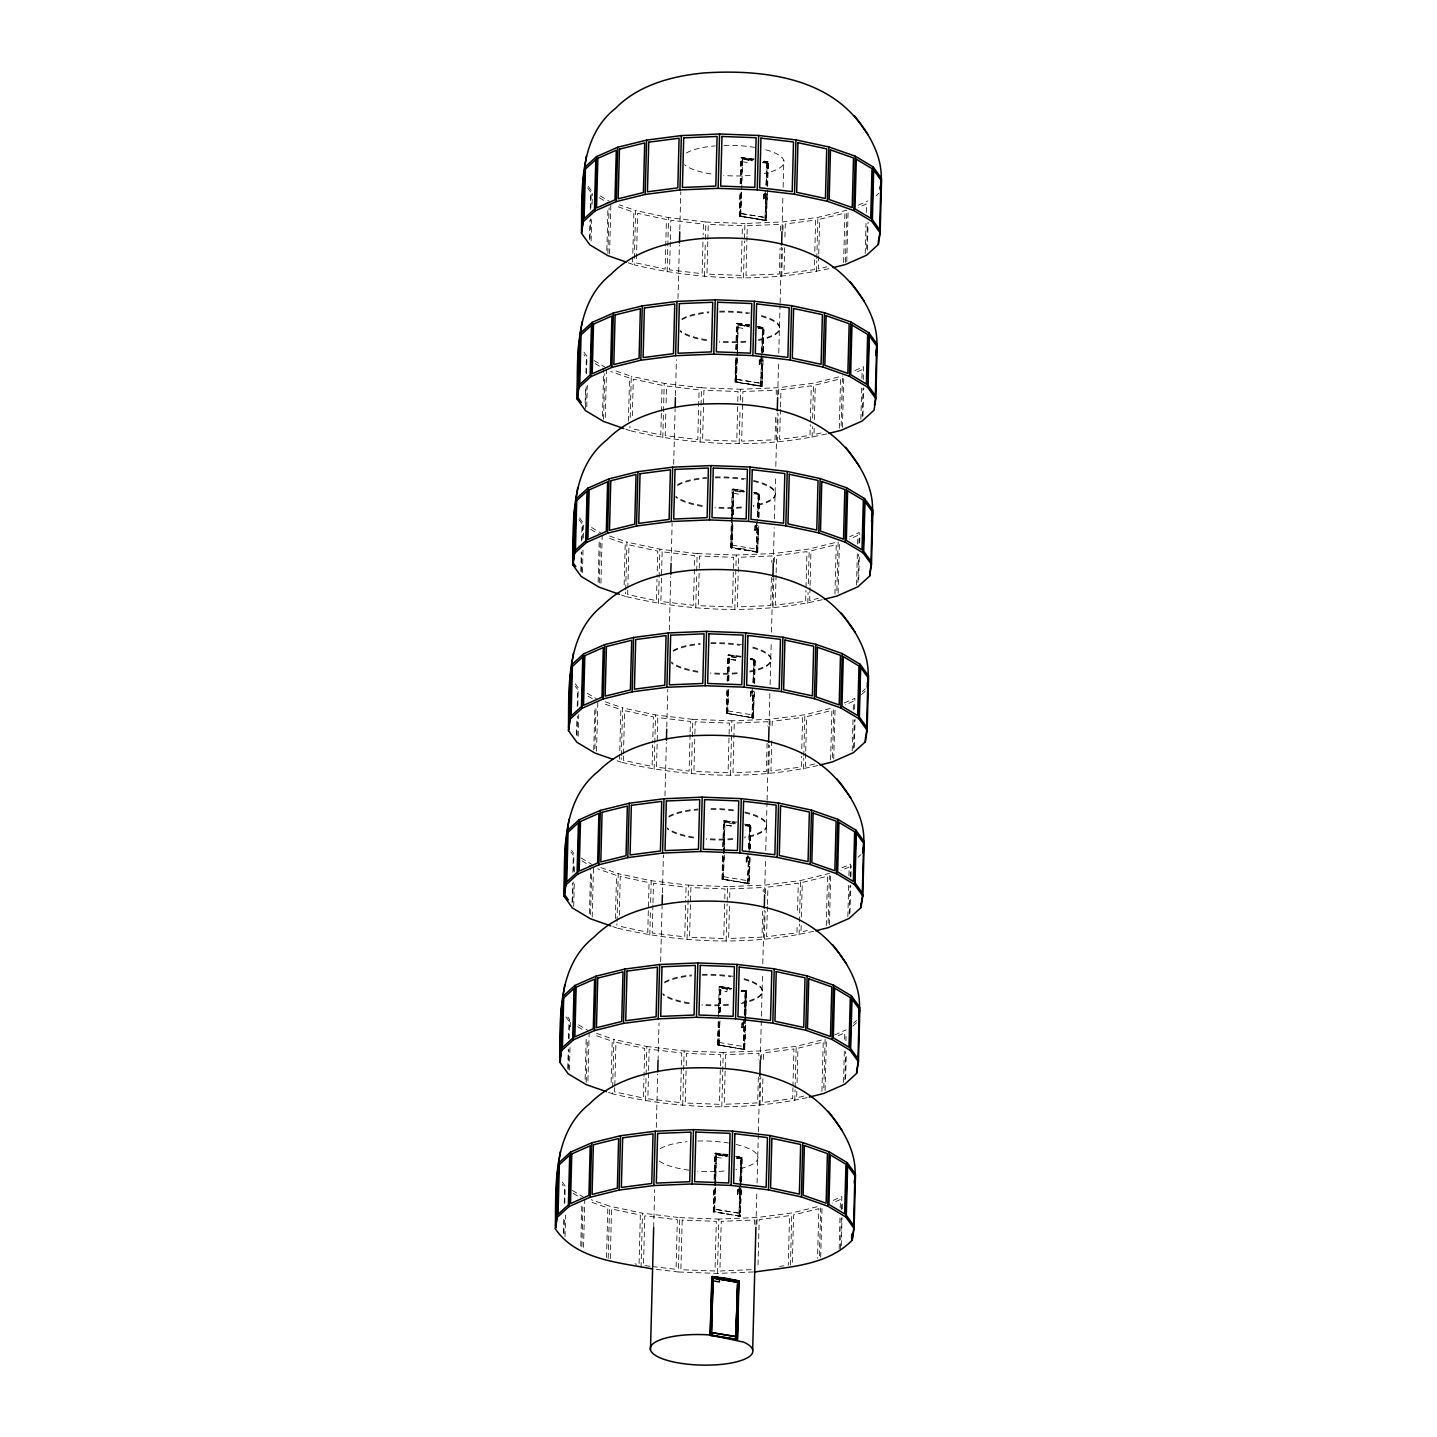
<?xml version="1.0" encoding="UTF-8"?>
<svg xmlns="http://www.w3.org/2000/svg" width="1437" height="1437" viewBox="0 0 1437 1437"><rect width="100%" height="100%" fill="white"/><g stroke="black" fill="none" stroke-linecap="round" stroke-linejoin="round"><path stroke-width="0.75" stroke-dasharray="5 3.75" d="M563.448 1233.09L563.897 1215.828M564.238 1202.877L564.633 1187.77L562.19 1184.393M567.741 1068.553L568.262 1049.136M568.549 1038.34L568.998 1021.078L565.334 1016.031M572.088 902.777L572.591 883.342M572.878 872.564L573.327 855.302L570.902 851.925M576.488 734.828L576.938 717.566M577.225 706.77L577.674 689.509L575.231 686.132M580.782 571.19L581.284 551.772M581.572 540.995L582.021 523.715L578.357 518.667M585.164 403.258L585.631 385.996M585.955 373.045L586.35 357.939L583.925 354.562M589.457 239.62L589.96 220.202M590.248 209.407L590.697 192.145L587.05 187.097M563.969 1233.97L564.418 1216.564M564.759 1203.523L565.226 1186.136L561.633 1181.178M568.28 1069.451L568.783 1049.89M569.07 1039.023L569.591 1019.462L565.998 1014.504M572.662 901.502L573.183 881.923M573.471 871.056L573.92 853.668L571.531 850.363M577.009 735.708L577.53 716.147M577.818 705.28L578.267 687.892L574.674 682.916M581.302 572.088L581.805 552.527M582.147 539.486L582.614 522.098L577.818 515.488M585.577 408.485L586.152 386.751M586.494 373.692L586.943 356.304L583.368 351.346M590.032 238.344L590.553 218.783M590.841 207.916L591.29 190.528L587.697 185.571M565.046 1236.646L565.603 1215.073M569.411 1069.972L570.04 1046.226M570.543 1026.808L570.651 1022.497M573.704 906.334L574.315 882.605M574.602 871.81L574.818 863.188M578.159 736.229L578.716 714.656M582.434 572.609L583.063 548.862M583.332 538.085L583.673 525.134M586.781 406.815L587.338 385.242M591.11 241.039L591.685 219.448M592.08 204.341L592.367 193.564M580.764 1246.059L581.823 1205.05M585.128 1079.385L586.188 1038.376M589.457 913.591L590.643 868.271M593.75 749.97L594.882 706.806M598.151 582.021L599.211 541.013M602.48 416.227L603.72 368.752L595.008 363.525M606.827 250.451L607.905 209.443M581.877 1246.903L583.027 1203.434M586.188 1082.402L587.338 1038.915M590.589 914.435L591.721 870.966M594.936 748.641L596.068 705.172M599.265 582.865L600.415 539.378M603.558 419.245L604.761 373.602M607.905 253.469L609.09 207.808M583.548 1247.316L584.787 1199.841M587.913 1080.642L589.152 1033.167M592.206 917.004L593.499 867.373M596.535 751.228L597.846 701.597M600.935 583.278L602.175 535.803M605.282 417.484L606.522 370.01M609.575 253.864L610.869 204.234M606.522 1257.555L607.833 1207.906L588.99 1201.314M611.12 1082.241L612.198 1041.232L593.355 1034.64M615.395 918.602L616.527 875.438L597.684 868.846M619.581 759.293L619.742 752.808M619.796 750.653L620.874 709.662L602.031 703.052M624.143 584.877L625.221 543.869L606.378 537.276M628.418 421.239L629.55 378.093L610.707 371.482M632.603 261.929L633.897 212.299L615.054 205.689M608.192 1258.309L609.557 1206.146L591.308 1199.751M807.163 1097.599C743.288 1111.699 675.965 1108.843 612.485 1093.808L612.611 1089.462M612.665 1087.288L613.922 1039.454L595.672 1033.059M813.558 931.302C749.108 946.067 680.976 943.157 616.832 928.015L616.94 923.668M617.012 921.494L618.251 873.678L600.001 867.283M817.904 765.508C753.455 780.273 685.323 777.363 621.179 762.221L621.287 757.874M621.341 755.7L622.598 707.884L604.348 701.49M822.251 599.732C757.784 614.497 689.652 611.587 625.508 596.445L625.634 592.098M625.688 589.924L626.945 542.09L608.695 535.714M826.58 433.938C762.131 448.703 693.999 445.793 629.855 430.651L629.981 426.304M630.196 417.61L631.274 376.314L613.042 369.92M828.862 268.665C764.987 282.766 697.663 279.892 634.202 264.875L634.31 260.528M634.364 258.355L635.621 210.52L619.401 204.844M610.276 1258.578L611.569 1208.948L640.345 1215.109L639.052 1264.758L634.938 1263.859M614.749 1087.575L614.641 1091.886L643.417 1098.066L643.92 1078.648M614.802 1085.42L615.934 1042.256L644.71 1048.435L643.992 1076.493M619.257 915.315L620.281 876.48L649.057 882.641L648.374 908.543M623.424 756.006L623.317 760.317L652.093 766.496L652.667 744.923M623.478 753.85L624.61 710.686L653.404 716.865L652.721 742.749M627.771 590.212L627.664 594.541L656.44 600.702L657.014 579.129M627.825 588.056L628.957 544.892L657.751 551.072L657.068 576.973M632.334 415.796L633.304 379.117L662.08 385.296L661.397 411.18M636.447 258.642L637.633 213.323L666.427 219.502L665.133 269.132L636.34 262.953M648.321 910.699L647.764 932.29L618.97 926.111M661.343 413.335L660.786 434.926L631.993 428.747M641.064 1267.56L642.501 1213.205L609.557 1206.146M645.429 1100.868L646.057 1076.96M646.111 1074.786L646.866 1046.531L613.922 1039.454M649.775 935.092L650.404 911.166M650.638 902.472L651.195 880.737L618.251 873.678M654.122 769.298L655.541 714.943L622.598 707.884M658.451 603.504L659.888 549.168L626.945 542.09M662.798 437.728L663.427 413.802M663.481 411.629L664.217 383.374L631.274 376.314M667.145 271.934L667.774 248.026M667.828 245.853L668.564 217.598L635.621 210.52M648.518 1072.9L647.853 1098.784L680.419 1102.646L681.731 1053.016L649.147 1049.154L648.59 1070.745M652.919 904.951L652.182 933.008L684.766 936.87L685.736 900.191M652.973 902.795L653.494 883.378L686.06 887.24L685.79 898.017M665.78 414.072L665.205 435.645L697.789 439.506L699.1 389.876L666.517 386.014L666.014 405.432M670.289 241.811L669.552 269.851L702.136 273.713L703.088 237.033M670.343 239.638L670.863 220.22L703.429 224.082L703.142 234.878M653.673 1227.539L654.661 1189.71M656.296 1127.452L657.697 1074.122M658.038 1060.775L659.026 1023M660.643 961.658L662.098 906.1M662.439 892.772L663.427 854.997M664.972 795.882L666.373 742.534M666.786 726.978L667.774 689.203M669.319 630.089L670.72 576.758M671.133 561.202L672.121 523.409M673.666 464.295L675.121 408.737M675.462 395.409L676.396 359.843M677.995 298.519L679.396 245.17M679.809 229.615L680.797 191.839M690.065 734.397L689.113 771.076L656.529 767.214L657.823 717.584L690.407 721.446L690.119 732.241M753.527 1271.943L717.44 1273.433L678.354 1271.979L679.773 1217.624L642.501 1213.205M682.719 1105.287L684.138 1050.95L646.866 1046.531M687.066 939.511L688.485 885.156L651.195 880.737M691.395 773.717L692.311 738.941M692.365 736.768L692.832 719.362L655.541 714.943M695.742 607.923L696.658 573.147M696.711 570.974L697.161 553.586L659.888 549.168M700.088 442.147L700.987 407.354M701.058 405.18L701.507 387.792L664.217 383.374M704.417 276.353L705.333 241.578M705.387 239.404L705.854 222.016L668.564 217.598M686.096 1070.655L685.251 1103.023L719.398 1104.317L720.691 1054.686L686.545 1053.393L686.15 1068.499M694.772 739.085L693.927 771.453L728.074 772.729L729.385 723.098L695.221 721.823L694.825 736.93M699.118 573.291L698.274 605.66L732.421 606.953L733.714 557.322L699.568 556.029L699.172 571.136M707.794 241.721L706.95 274.09L741.097 275.383L742.013 240.841M707.848 239.566L708.243 224.459L742.408 225.735L742.067 238.686M741.061 1190.123L740.378 1216.115L713.237 1211.912L713.866 1188.076M714.099 1179.418L714.782 1153.426L727.769 1155.079M719.973 1020.809L718.734 1045.418L717.602 1045.22L718.284 1019.228M718.338 1017.073L719.147 986.752L732.511 987.884M724.32 855.015L723.08 879.624L721.949 879.444L722.577 855.608M722.793 846.95L723.476 820.958L736.84 822.108M728.667 689.239L727.427 713.83L726.296 713.65L726.906 689.832M727.14 681.156L727.823 655.164L740.809 656.835M758.754 525.888L757.461 552.257L730.625 547.874L731.307 521.882M731.361 519.709L732.169 489.388L745.534 490.52M763.101 360.112L761.808 386.463L734.972 382.08L735.6 358.262M735.816 349.586L736.498 323.594L749.88 324.744M767.142 194.498L766.46 220.49L739.319 216.286L739.947 192.468M740.163 183.81L740.845 157.819L751.767 159.13M713.542 1211.732L714.171 1187.896M714.405 1179.238L715.087 1153.246L727.463 1155.276M718.536 1021.222L717.907 1045.04L744.743 1049.423L745.48 1021.276M718.769 1012.546L719.452 986.554L731.828 988.584M722.883 855.428L722.254 879.264L749.09 883.647L749.773 857.655M723.098 846.77L723.781 820.778L734.415 822.269M727.212 689.634L726.601 713.47L753.437 717.853L754.102 691.862M727.445 680.976L728.128 654.985M731.738 517.356L730.93 547.677L758.071 551.88M731.792 515.2L732.475 489.209M735.906 358.064L735.277 381.901L762.418 386.104M736.121 349.407L736.804 323.415L749.198 325.445M739.624 216.107L740.235 192.289M740.468 183.613L741.151 157.621L753.527 159.651M741.366 1189.944L740.073 1216.295L713.955 1211.553L714.476 1187.716M714.53 1185.543L715.375 1153.049M717.602 1045.22L718.841 1021.024M719.183 1012.384L719.739 986.375L730.768 988.351M750.078 857.476L749.395 883.468L722.667 879.085L724.086 820.581L735.115 822.557M727.014 713.291L753.186 717.997L727.014 713.291L727.517 689.455M727.858 680.815L728.433 654.805M731.864 523.679L730.625 547.874M732.205 515.021L732.762 489.011L743.091 490.7M763.316 351.436L763.945 327.618L761.808 386.463L735.69 381.721L736.211 357.885M736.534 349.227L737.109 323.235L749.503 325.247M740.037 215.927L766.226 220.651L740.037 215.927L740.54 192.091M740.881 183.451L741.456 157.441M715.015 1187.86L714.369 1212.092L715.608 1187.483M715.249 1179.041L716.111 1154.665L726.673 1156.336M718.734 1045.418L719.38 1021.168M719.614 1012.366L720.476 987.991L731.038 989.662M723.08 879.624L723.709 855.392M723.781 853.183L724.805 822.198M727.427 713.83L728.056 689.598M728.29 680.797L729.152 656.404M732.457 521.613L731.756 548.054L733.014 523.445M732.511 519.404L733.499 490.628L744.115 492.065M736.732 358.029L736.103 382.26L737.343 357.651M736.965 349.209L737.828 324.834L748.39 326.504M741.079 192.235L740.45 216.484L741.69 191.875M741.312 183.433L742.175 159.058L752.737 160.728M714.746 1211.858L715.428 1183.262M715.482 1181.106L716.255 1154.576M719.111 1045.184L719.686 1020.899M719.901 1012.259L720.62 987.902M723.458 879.39L724.14 850.794M724.194 848.638L724.966 822.108L735.421 823.635M727.805 713.614L728.361 689.329M728.595 680.689L729.295 656.314L739.768 657.859M732.152 547.82L732.708 523.535M732.924 514.895L733.642 490.538M736.48 382.026L737.163 353.43M737.217 351.275L737.989 324.744M740.827 216.251L741.384 191.965M741.618 183.325L742.318 158.95M715.68 1185.291L716.488 1154.432L726.727 1156.102M720.206 1011.989L720.853 987.758L731.092 989.428M724.374 852.824L724.589 822.341L734.828 824.012M728.9 680.419L728.918 656.547L739.714 658.074M733.229 514.626L733.265 490.771L744.061 492.298M737.397 355.46L738.205 324.6L748.443 326.289M741.743 189.666L742.552 158.824L752.79 160.495M724.643 903.999L723.727 938.523L689.58 937.247L690.892 887.599L725.038 888.892L724.697 901.843M737.666 406.635L736.768 441.159L702.603 439.884L703.914 390.253L738.061 391.529L737.72 404.48M717.44 1273.433L718.859 1219.097L757.065 1217.516L791.823 1212.99L820.743 1205.841M721.805 1106.759L723.224 1052.423L761.43 1050.842L796.188 1046.316L825.107 1039.167L823.724 1091.33M726.134 940.966L727.104 904.017M727.158 901.843L727.571 886.629L765.777 885.048L800.535 880.522L829.436 873.373M730.481 775.19L731.9 720.835L770.124 719.254L804.864 714.746L833.783 707.597M734.828 609.396L736.247 555.059L774.471 553.479L809.211 548.952L838.13 541.803L836.819 591.793M739.157 443.602L740.073 408.826M740.306 400.133L740.594 389.265L778.8 387.685L813.558 383.176L842.459 376.009M743.504 277.826L744.474 240.877M744.528 238.704L744.923 223.471L783.147 221.909L817.887 217.382L846.806 210.233M727.086 988.943L726.871 991.764L720.548 990.614M731.199 825.988L724.733 824.928L731.199 825.988L731.271 823.257M735.546 660.194L729.08 659.134L735.618 660.158L735.618 657.463M729.457 906.154L728.613 938.523L762.005 937.14L762.688 911.238M729.691 897.514L729.906 888.892L763.298 887.509L763.191 891.82M742.606 404.462L741.636 441.159L775.028 439.776L775.711 413.874M742.66 402.306L742.929 391.529L776.339 390.145L776.214 394.456M746.989 236.53L745.983 275.365L779.375 273.982L780.057 248.098M747.042 234.375L747.276 225.735L780.668 224.352L780.507 230.836M739.247 1186.441L739.067 1193.626L737.486 1194.542L737.522 1187.231M743.612 1019.767L743.432 1026.952L741.851 1027.85L741.887 1020.557M747.958 853.973L747.761 861.158L746.18 862.074L746.234 854.764M752.287 688.197L752.108 695.364L750.527 696.28L750.581 688.97M756.634 522.403L756.455 529.588L754.874 530.487L754.91 523.194M760.981 356.61L760.784 363.795L759.203 364.711L759.257 357.4M765.31 190.834L765.131 198.019L763.55 198.917L763.604 191.606M737.684 1194.47L738.025 1187.555M742.049 1027.778L742.39 1020.863M746.396 862.002L746.737 855.087M750.725 696.209L751.066 689.293M755.072 530.433L755.413 523.499M759.419 364.639L759.76 357.723M763.748 198.845L764.089 191.929M738.672 1189.01L739.067 1193.626L737.343 1194.416M743.037 1022.318L743.432 1026.952L741.708 1027.724M747.384 856.542L747.761 861.158L746.054 861.949M751.731 690.748L752.108 695.364L750.383 696.155M756.06 524.954L756.455 529.588L754.73 530.361M760.407 359.178L760.784 363.795L759.077 364.585M764.753 193.384L764.789 197.947M739.642 1189.674L738.941 1216.115L740.684 1215.936M739.875 1180.855L741.061 1158.456L740.306 1187.106M745.893 1016.749L744.438 1049.621L743.306 1049.423L744.007 1023M744.24 1014.181L745.426 991.781L744.833 1013.803M749.539 857.799L748.785 883.827L747.653 883.647L748.354 857.206M748.569 848.387L749.755 825.988L749.018 854.638M754.407 691.682L753.132 718.051L752 717.853L752.683 691.413M752.916 682.611L754.102 660.194L753.527 682.234M757.209 519.026L756.329 552.077L757.64 525.259M757.263 516.817L758.449 494.418L757.874 516.44M761.376 359.843L760.676 386.284L761.969 359.466M761.592 351.023L762.778 328.624L762.041 357.274M765.705 194.049L765.023 220.49L766.316 193.69M765.939 185.247L767.124 162.83L766.55 184.87M739.175 1215.971L740.073 1184.824M740.127 1182.651L740.756 1158.635L736.732 1157.988M743.54 1049.297L744.438 1018.15M744.492 1015.959L745.12 991.961L741.097 991.296M747.887 883.504L748.659 856.721M748.893 847.992L749.449 826.167M752.216 717.71L753.006 690.946M753.222 682.216L753.796 660.391M756.563 551.934L757.335 525.152M757.568 516.422L758.143 494.597L753.742 494.112M760.909 386.14L761.79 354.993M761.844 352.819L762.472 328.804L758.449 328.157M765.238 220.364L766.029 193.582M766.244 184.852L766.819 163.028L762.796 162.363M739.552 1215.738L740.253 1189.297M743.306 1049.423L744.617 1022.623M747.653 883.647L748.946 856.829M752 717.853L753.293 691.053M740.881 1188.112L740.073 1216.295L713.955 1211.553M740.881 1185.974L741.672 1157.773L735.654 1156.174M744.51 1049.585L718.32 1044.879L744.51 1049.585L746.037 991.099L743.773 990.309M749.701 849.177L750.922 824.982L750.294 848.8M753.132 718.051L753.868 692.023M754.03 683.383L754.73 659.529L752.467 658.739M757.461 552.257L758.215 526.229M758.377 517.607L759.059 493.735L756.814 492.945M766.891 194.66L766.155 220.687L767.556 189.989M767.053 186.02L768.292 161.824L767.609 187.816M741.294 1181.465L741.905 1157.629L735.726 1156.623M745.534 1019.102L746.27 990.955M749.988 848.998L750.617 825.161M754.335 683.204L754.964 659.367L750.527 658.882M757.766 552.077L758.449 526.086M758.682 517.41L759.311 493.592L754.874 493.107M762.113 386.284L762.796 360.292M763.011 351.634L763.64 327.798L757.443 326.792M767.358 185.84L767.987 162.022L763.855 161.339M741.6 1181.268L742.21 1157.45L736.031 1156.426M745.965 1014.594L746.575 990.758L742.157 990.273M754.641 683.024L755.269 659.188L751.138 658.523M758.987 517.23L759.598 493.412L753.419 492.388M754.497 1224.288L754.605 1219.977L721.212 1221.36L719.901 1270.991L753.293 1269.607M758.341 1077.032L757.658 1102.915L724.266 1104.299L725.577 1054.668L758.97 1053.285L758.79 1059.77M767.089 743.288L766.352 771.346L732.96 772.729L734.253 723.098L767.645 721.715L767.538 726.026M771.418 577.512L770.699 605.57L737.289 606.935L738.6 557.305L771.992 555.921L771.813 562.406M755.952 1225.168L756.832 1191.794M757.065 1182.902L758.341 1133.973M758.395 1131.763L759.796 1078.415M760.263 1060.632L761.376 1018.42M761.43 1016.193L762.562 972.633M762.796 963.742L764.197 910.411M764.664 892.628L765.526 859.29M765.759 850.399L767.017 802.403M767.089 800.175L768.544 744.617M769.064 724.625L769.873 693.496M770.106 684.623L771.256 641.064M771.489 632.172L772.872 578.824M773.286 563.268L774.22 527.72M774.453 518.829L775.585 475.27M775.818 466.378L777.219 413.048M777.686 395.265L778.567 361.926M778.782 353.035L780.04 305.039M780.111 302.812L781.566 247.254M782.033 229.471L782.896 196.15M783.129 187.259L783.83 160.585M756.904 1224.037L757.065 1217.516M760.011 1105.179L760.748 1076.924M761.215 1059.536L761.43 1050.842M764.358 939.385L765.095 911.13M765.544 893.742L765.777 885.048M768.705 773.609L769.442 745.354M769.945 725.775L770.124 719.254M773.034 607.815L773.842 577.387M774.238 562.172L774.471 553.479M777.381 442.039L778.118 413.766M778.638 394.205L778.8 387.685M781.728 276.245L782.464 247.99M782.914 230.603L783.147 221.909M758.017 1264.901L759.203 1219.582L789.56 1215.63L788.266 1265.278M762.885 1078.81L762.275 1102.538L792.631 1098.586L792.919 1087.809M763.406 1059.374L763.568 1052.908L793.925 1048.956L792.973 1085.636M767.394 906.549L766.604 936.744L796.978 932.811L797.194 924.171M767.466 904.376L767.915 887.114L798.271 883.162L797.481 913.375M771.741 740.756L770.95 770.968L801.307 767.017L801.595 756.221M772.136 725.649L772.244 721.338L802.618 717.386L801.648 754.066M776.088 574.962L775.297 605.175L805.654 601.223L805.941 590.445M776.142 572.806L776.591 555.544L806.965 551.592L805.995 588.29M780.417 409.186L779.626 439.399L810.001 435.447L810.288 424.651M780.489 407.03L780.938 389.75L811.294 385.817L810.342 422.496M784.656 247.703L783.973 273.605L814.348 269.653L814.617 258.858M784.943 236.925L785.267 223.974L815.641 220.023L814.671 256.702M790.458 1265.171L791.823 1212.99M794.769 1100.67L795.056 1089.785M795.11 1087.611L796.188 1046.316M799.098 934.876L799.385 924.009M799.439 921.836L800.535 880.522M803.445 769.082L803.732 758.215M803.786 756.042L804.864 714.746M807.792 603.306L808.079 592.439M808.295 583.727L809.211 548.952M812.121 437.513L812.408 426.645M812.641 417.951L813.558 383.176M816.467 271.719L816.755 260.851M816.809 258.678L817.887 217.382M792.344 1262.369L793.583 1214.912L818.856 1208.661L817.545 1258.291M796.817 1091.384L796.655 1097.85L805.079 1095.766M797.05 1082.744L797.948 1048.22L823.221 1041.969L821.91 1091.599M801.163 925.59L800.984 932.074L807.307 930.511M801.379 916.968L802.295 882.426L827.55 876.193L826.257 925.823M805.672 753.329L805.331 766.28L815.857 763.676M805.726 751.174L806.624 716.65L831.897 710.399L830.604 760.029M810.019 587.553L809.678 600.486L818.102 598.403M810.073 585.38L810.971 550.856L836.244 544.605L834.933 594.235M814.186 428.226L814.007 434.71L822.431 432.627M814.402 419.604L815.318 385.08L840.573 378.829L839.28 428.46M818.695 255.966L818.354 268.917L826.778 266.833M818.749 253.81L819.647 219.286L844.92 213.035L843.627 262.666M819.431 1255.848L820.671 1208.014M828.125 923.38L829.383 875.546M832.472 757.586L833.729 709.77M841.148 426.017L842.405 378.182M845.441 262.396L846.752 212.407M820.707 1257.249L822 1207.619M825.072 1090.557L826.365 1040.927M829.418 924.781L830.712 875.151M833.747 758.987L835.059 709.357M838.094 593.212L839.388 543.563M842.441 427.418L843.735 377.787M846.77 261.624L848.081 211.993M839.154 1249.13L839.998 1216.744M840.214 1208.122L840.447 1199.482L832.257 1203.092M843.519 1082.438L844.363 1050.07M844.633 1039.274L844.812 1032.808L836.621 1036.418M847.848 916.644L848.692 884.276M848.926 875.654L849.159 867.014L840.95 870.624M852.195 750.868L853.039 718.5M853.273 709.86L853.488 701.238L845.297 704.848M856.542 585.075L857.386 552.706M857.602 544.084L857.835 535.444L849.644 539.055M860.871 419.299L861.715 386.93M861.949 378.29L862.182 369.65L856.021 372.363M865.218 253.505L866.008 223.292M866.295 212.496L866.511 203.874L858.32 207.485M840.465 1248.717L841.274 1218.289M841.489 1209.595L841.831 1196.554L832.239 1200.775M844.902 1079.87L845.639 1051.597M845.926 1040.729L846.034 1036.382M849.231 914.076L849.968 885.821M850.201 877.127L850.542 864.086L840.95 868.307M853.578 748.282L854.314 720.027M854.602 709.159L854.889 698.292L843.375 703.358M857.925 582.506L858.661 554.233M858.949 543.366L859.236 532.498L849.626 536.737M862.254 416.712L862.99 388.457M863.224 379.763L863.565 366.722L853.973 370.944M866.655 248.745L867.337 222.663M841.274 1245.699L842.01 1217.642M842.244 1209.002L842.477 1200.38M845.639 1079.007L846.321 1053.123M849.985 913.231L850.722 885.174M850.955 876.534L851.225 865.757M854.332 747.438L855.069 719.38M858.733 579.488L859.398 553.604M859.685 542.809L859.919 534.187M863.008 415.868L863.745 387.81M867.355 250.074L868.092 222.016M763.406 198.791L764.987 197.749M742.39 1027.311L741.869 1027.275M875.995 195.863L878.959 193.151M862.29 691.538L865.272 688.826M861.499 694.574L865.936 690.514M857.961 857.314L860.925 854.62M853.614 1023.108L856.578 1020.414M852.806 1026.144L857.26 1022.084M742.552 158.824L752.18 160.872M742.246 161.68L748.569 162.83L748.641 160.1M739.319 216.286L766.765 220.31M738.205 324.6L749.898 326.989M737.917 327.474L744.222 328.624L744.294 325.894M736.48 379.35L761.125 383.32L736.552 379.296M733.571 493.268L739.893 494.418L739.965 491.688M732.223 545.09L756.634 549.203M727.876 710.884L752.449 714.89M726.296 713.65L728.038 713.47M723.529 876.66L747.958 880.773M721.949 879.444L723.691 879.264M720.853 987.758L730.481 989.806M746.575 990.758L741.851 990.452M719.183 1042.454L743.612 1046.567M716.488 1154.432L728.164 1156.821M716.183 1157.306L722.649 1158.366L722.577 1155.725M742.21 1157.45L737.486 1157.144M713.237 1211.912L714.979 1211.732M739.247 1213.241L714.674 1209.236L739.319 1213.205M858.32 205.15L867.912 200.929M834.699 1034.945L846.195 1029.862M754.892 529.912L755.413 529.948M779.59 1266.392L783.937 1265.835M705.854 222.016L744.923 223.471M701.507 387.792L740.594 389.265M697.161 553.586L736.247 555.059M692.832 719.362L731.9 720.835M688.485 885.156L727.571 886.629M684.138 1050.95L723.224 1052.423M679.773 1217.624L718.859 1219.097M754.209 158.95L741.564 157.459L752.467 159.417M735.69 381.721L761.879 386.427M741.187 656.314L728.541 654.823L739.444 656.781M722.667 879.085L748.857 883.791M728.146 1154.576L715.482 1153.067L726.403 1155.025M649.991 1266.248L643.489 1265.476L644.782 1215.846L677.366 1219.708L676.055 1269.338L652.164 1266.5M656.422 1269.374L678.354 1271.979M764.161 161.16L768.292 161.824M740.845 157.819L753.239 159.83M763.55 161.519L767.681 162.201L765.49 161.375M763.029 162.165L767.124 162.83M762.418 162.543L766.514 163.207M757.748 326.612L763.945 327.618M736.498 323.594L748.893 325.624M757.155 326.971L763.334 327.995L757.389 326.361M758.682 327.959L762.778 328.624M758.089 328.319L762.185 329.001M732.169 489.388L744.546 491.418M754.353 493.735L758.449 494.418M727.823 655.164L740.504 657.014M750.006 659.529L754.102 660.194M752.593 717.494L753.724 717.674M744.42 824.155L750.922 824.982M723.476 820.958L733.804 822.647M746.18 824.676L750.312 825.341L748.12 824.515M745.426 825.521L749.755 825.988M745.067 825.682L749.162 826.365M748.264 883.27L749.395 883.468M719.147 986.752L731.523 988.764M741.33 991.099L745.426 991.781M718.213 1044.861L719.344 1045.04M743.917 1049.064L745.049 1049.244M714.782 1153.426L727.158 1155.456M736.965 1157.791L741.061 1158.456M736.355 1158.15L740.45 1158.833M763.388 161.375L767.753 162.165M737.217 323.235L748.138 325.211M759.041 327.169L763.406 327.959M732.888 489.029L743.791 490.987M754.694 492.945L759.059 493.735M750.365 658.739L754.73 659.529M746.019 824.533L750.383 825.305M741.672 990.309L746.037 991.099M737.307 1157.001L741.672 1157.773M628.113 262.737L634.202 264.875M625.796 429.232L629.855 430.651M621.467 595.026L625.508 596.445M617.12 760.802L621.179 762.221M612.773 926.596L616.832 928.015M608.444 1092.389L612.485 1093.808M600.271 195.899L609.27 201.288M599.337 197.731L608.067 202.976M594.146 360.615L604.923 367.082M591.595 527.487L600.576 532.858M590.661 529.319L599.391 534.546M587.248 693.263L596.247 698.651M588.056 696.155L595.044 700.322M581.123 857.979L591.9 864.445M581.985 860.889L590.697 866.116M578.572 1024.85L587.553 1030.221M577.638 1026.683L584.625 1030.85M572.411 1190.447L583.188 1196.913M573.273 1193.357L582.003 1198.584M765.795 149.771A51.319 15.25 1.5 0 1 764.179 173.464M750.15 175.422A51.319 15.25 1.5 0 1 723.691 175.458M710.92 173.949A51.319 15.25 1.5 0 1 684.479 164.68M686.293 153.058A51.319 15.25 1.5 0 1 715.303 145.891M723.961 145.406A51.319 15.25 1.5 0 1 754.515 147.364M761.43 316.463A51.319 15.25 1.5 0 1 757.676 340.569M745.785 342.114A51.319 15.25 1.5 0 1 719.326 342.15M706.555 340.641A51.319 15.25 1.5 0 1 680.114 331.372M681.928 319.75A51.319 15.25 1.5 0 1 708.854 312.745M719.596 312.08A51.319 15.25 1.5 0 1 748.12 313.715M761.448 315.565A51.319 15.25 1.5 0 1 757.694 339.671M745.803 341.216A51.319 15.25 1.5 0 1 719.344 341.252M706.591 339.743A51.319 15.25 1.5 0 1 680.132 330.474M681.946 318.852A51.319 15.25 1.5 0 1 708.89 311.865M719.614 311.2A51.319 15.25 1.5 0 1 750.168 313.14M753.545 481.341A51.319 15.25 1.5 0 1 753.329 506.345M741.438 507.89A51.319 15.25 1.5 0 1 714.979 507.926M702.226 506.417A51.319 15.25 1.5 0 1 675.767 497.148M677.581 485.526A51.319 15.25 1.5 0 1 706.591 478.359M715.249 477.874A51.319 15.25 1.5 0 1 743.773 479.509M753.581 480.461A51.319 15.25 1.5 0 1 753.347 505.447M741.456 507.01A51.319 15.25 1.5 0 1 714.997 507.045M702.244 505.519A51.319 15.25 1.5 0 1 675.785 496.268M677.599 484.628A51.319 15.25 1.5 0 1 706.609 477.461M715.267 476.976A51.319 15.25 1.5 0 1 745.839 478.934M752.737 648.033A51.319 15.25 1.5 0 1 748.982 672.139M737.091 673.684A51.319 15.25 1.5 0 1 710.632 673.719M697.879 672.211A51.319 15.25 1.5 0 1 671.42 662.942M673.235 651.32A51.319 15.25 1.5 0 1 700.178 644.333M710.902 643.668A51.319 15.25 1.5 0 1 739.444 645.303M752.772 647.135A51.319 15.25 1.5 0 1 749.018 671.241M737.109 672.785A51.319 15.25 1.5 0 1 710.668 672.821M697.897 671.313A51.319 15.25 1.5 0 1 671.456 662.044M673.27 650.422A51.319 15.25 1.5 0 1 700.196 643.435M710.938 642.77A51.319 15.25 1.5 0 1 741.492 644.728M744.869 812.929A51.319 15.25 1.5 0 1 744.653 837.915M732.744 839.477A51.319 15.25 1.5 0 1 706.303 839.513M693.532 837.987A51.319 15.25 1.5 0 1 667.091 828.736M668.906 817.096A51.319 15.25 1.5 0 1 697.915 809.929M710.992 809.39A51.319 15.25 1.5 0 1 737.127 811.402M744.887 812.031A51.319 15.25 1.5 0 1 744.671 837.035M732.78 838.579A51.319 15.25 1.5 0 1 706.321 838.615M693.568 837.106A51.319 15.25 1.5 0 1 667.109 827.838M668.923 816.216A51.319 15.25 1.5 0 1 697.933 809.031M711.01 808.492A51.319 15.25 1.5 0 1 737.145 810.504M744.061 979.603A51.319 15.25 1.5 0 1 740.306 1003.709M728.415 1005.253A51.319 15.25 1.5 0 1 701.957 1005.289M689.203 1003.78A51.319 15.25 1.5 0 1 662.744 994.512M664.559 982.89A51.319 15.25 1.5 0 1 691.502 975.903M702.226 975.238A51.319 15.25 1.5 0 1 730.75 976.873M744.079 978.723A51.319 15.25 1.5 0 1 742.48 1002.397M728.433 1004.355A51.319 15.25 1.5 0 1 701.975 1004.409M689.221 1002.882A51.319 15.25 1.5 0 1 662.762 993.632M664.577 981.992A51.319 15.25 1.5 0 1 691.52 975.004M702.244 974.34A51.319 15.25 1.5 0 1 732.816 976.298M736.193 1144.499A51.319 15.25 1.5 0 1 735.96 1169.502M724.068 1171.047A51.319 15.25 1.5 0 1 697.61 1171.083M688.97 1170.185A51.319 15.25 1.5 0 1 658.397 1160.306M660.212 1148.684A51.319 15.25 1.5 0 1 687.155 1141.697M697.879 1141.032A51.319 15.25 1.5 0 1 728.451 1142.972M662.17 551.79L660.876 601.438L693.442 605.3L694.754 555.652L662.17 551.79M682.18 1220.067L680.887 1269.715L715.033 1270.991L716.327 1221.36L682.18 1220.067M740.899 213.52L765.472 217.544L740.899 213.52M744.007 549.006L731.343 547.515L757.533 552.221L744.007 549.006"/><path stroke-width="1.5" d="M652.039 1268.853C618.593 1262.476 576.129 1259.548 555.418 1228.904C556.029 1186.459 552.024 1133.308 589.619 1103.814C612.557 1080.444 646.201 1071.697 677.833 1068.571C732.762 1064.979 799.87 1071.733 834.628 1120.124M606.414 1091.671L586.134 1084.576L568.154 1073.798L559.783 1062.23C560.394 1019.785 556.388 966.616 593.984 937.14C616.922 913.752 650.566 905.005 682.198 901.879C737.127 898.305 804.235 905.059 838.992 953.432M610.743 925.895L590.481 918.782L572.501 908.022L564.13 896.437C564.741 853.991 560.717 800.84 598.313 771.346C621.269 747.958 654.895 739.229 686.545 736.103C741.474 732.511 808.564 739.265 843.339 787.656M613.06 759.383L594.81 753.006L576.848 742.228L568.477 730.661C569.07 688.215 565.064 635.046 602.66 605.552C625.598 582.183 659.242 573.435 690.874 570.309C745.821 566.735 812.911 573.489 847.668 621.862M619.437 594.307L599.157 587.212L581.177 576.435L572.806 564.867C573.417 522.421 569.411 469.252 607.007 439.776C629.945 416.389 663.589 407.659 695.221 404.515C750.15 400.941 817.258 407.695 852.015 456.086M623.784 428.531L603.504 421.418L585.524 410.659L577.153 399.091C577.764 356.627 573.758 303.476 611.336 273.982C634.292 250.613 667.918 241.865 699.568 238.74C754.497 235.165 821.587 241.901 856.362 290.292M626.083 262.019L607.851 255.642L589.871 244.865L581.5 233.297C582.093 190.852 578.087 137.683 615.683 108.206C638.621 84.819 672.265 76.071 703.896 72.946C758.844 69.371 825.934 76.125 860.691 124.498M556.011 1227.288L556.855 1194.919M560.376 1060.614L561.166 1030.401M565.459 866.762L564.723 894.82L568.369 899.867M569.07 729.026L569.788 700.987M574.082 537.348L573.399 563.25L575.842 566.609M578.357 373.728L577.746 397.456L581.392 402.504M578.931 352.137L579.039 347.826M582.093 231.662L582.703 207.934M583.206 188.516L583.386 182.032M555.418 1228.904L557.233 1217.319L558.652 1162.982L560.358 1151.612M559.783 1062.23L561.598 1050.645L563.017 996.308L564.723 984.938M564.13 896.437L565.944 884.851L567.364 830.514L569.07 819.144M568.477 730.661L570.273 719.075L571.692 664.72L573.399 653.368M572.806 564.867L574.62 553.281L576.039 498.944L577.746 487.574M577.153 399.091L578.967 387.505L580.386 333.15L582.093 321.798M581.5 233.297L583.296 221.711L584.733 167.357L586.422 156.004M557.233 1217.319L569.088 1206.523L570.507 1152.169L591.613 1142.864L620.533 1135.715L655.272 1131.206L693.496 1129.626L732.583 1131.099L769.855 1135.517L802.798 1142.577L829.149 1151.809L847.129 1162.587L855.5 1174.155L854.081 1228.491L852.267 1240.077C827.586 1265.692 788.715 1266.895 755.646 1271.871M561.598 1050.645L573.453 1039.831L574.872 985.495L595.978 976.19L624.897 969.041L659.637 964.514L697.861 962.934L736.947 964.407L774.22 968.825L807.163 975.903L833.514 985.135L851.494 995.895L859.865 1007.463L858.446 1061.817L856.632 1073.403L844.776 1084.216L823.67 1093.503L809.229 1097.078M565.944 884.851L577.8 874.055L579.219 819.701L600.325 810.396L629.244 803.247L663.984 798.738L702.208 797.158L741.276 798.631L778.567 803.049L811.51 810.109L837.861 819.341L855.841 830.101L864.212 841.687L862.793 896.023L860.979 907.609L849.123 918.423L828.017 927.727L815.623 930.781M570.273 719.075L582.129 708.261L583.566 653.907L604.672 644.62L633.573 637.471L668.331 632.945L706.537 631.364L745.623 632.837L782.914 637.256L815.857 644.315L842.208 653.548L860.188 664.325L868.559 675.893L867.122 730.247L865.325 741.833L853.47 752.629L832.364 761.933L819.97 765.005M574.62 553.281L586.476 542.467L587.895 488.131L609.001 478.826L637.92 471.677L672.66 467.151L710.884 465.588L749.97 467.043L787.242 471.462L820.186 478.539L846.555 487.772L864.517 498.531L872.888 510.099L871.469 564.454L869.672 576.039L857.799 586.853L836.693 596.139L824.317 599.211M578.967 387.505L590.823 376.692L592.242 322.337L613.348 313.05L642.267 305.883L677.007 301.375L715.231 299.794L754.299 301.267L791.589 305.686L824.533 312.745L850.884 321.978L868.864 332.755L877.235 344.323L875.816 398.66L874.001 410.246L862.146 421.059L841.04 430.364L828.646 433.417M583.296 221.711L595.169 210.898L596.589 156.561L617.694 147.257L646.596 140.107L681.354 135.581L719.56 134L758.646 135.473L795.936 139.892L828.88 146.951L855.231 156.184L873.211 166.961L881.582 178.529L880.145 232.884L878.348 244.47L866.493 255.265L845.387 264.57L832.993 267.641M569.088 1206.523L590.194 1197.219L591.613 1142.864M573.453 1039.831L594.559 1030.545L595.978 976.19M577.8 874.055L598.906 864.751L600.325 810.396M582.129 708.261L603.235 698.957L604.672 644.62M586.476 542.467L607.582 533.181L609.001 478.826M590.823 376.692L611.928 367.387L613.348 313.05M595.169 210.898L616.257 201.593L617.694 147.257M590.194 1197.219L619.113 1190.07L620.533 1135.715M594.559 1030.545L623.478 1023.378L624.897 969.041M598.906 864.751L627.807 857.602L629.244 803.247M603.235 698.957L632.154 691.808L633.573 637.471M607.582 533.181L636.501 526.014L637.92 471.677M611.928 367.387L640.83 360.238L642.267 305.883M616.257 201.593L645.177 194.444L646.596 140.107M619.113 1190.07L653.853 1185.543L655.272 1131.206M623.478 1023.378L658.218 1018.869L659.637 964.514M627.807 857.602L662.565 853.075L663.984 798.738M632.154 691.808L666.894 687.281L668.331 632.945M636.501 526.014L671.241 521.505L672.66 467.151M640.83 360.238L675.588 355.711L677.007 301.375M645.177 194.444L679.935 189.935L681.354 135.581M650.476 1349.918A51.319 15.25 1.5 0 1 710.614 1335.027L743.665 1342.122A51.319 15.25 1.5 0 1 719.003 1364.611A51.319 15.25 1.5 0 1 650.476 1349.918L653.673 1227.539M657.751 1071.894L658.038 1060.775M662.152 903.891L662.385 895M666.427 740.324L666.732 729.206M670.774 574.531L671.061 563.412M675.174 406.527L675.408 397.636M679.45 242.961L679.755 231.842M653.853 1185.543L692.077 1183.962L693.496 1129.626M658.218 1018.869L696.442 1017.288L697.861 962.934M662.565 853.075L700.771 851.494L702.208 797.158M666.894 687.281L705.118 685.718L706.537 631.364M671.241 521.505L709.465 519.925L710.884 465.588M675.588 355.711L713.794 354.131L715.231 299.794M679.935 189.935L718.141 188.355L719.56 134M710.309 1335.207L711.836 1276.739L724.913 1278.068L738.977 1280.942L737.45 1339.41L738.51 1281.301M711.836 1276.739L738.672 1281.121L737.145 1339.607L710.004 1335.404L712.141 1276.541L738.977 1280.942M711.369 1335.44L711.423 1324.573M712.016 1302.533L712.878 1278.158L737.522 1282.127L735.942 1339.464M711.513 1335.35L713.021 1278.068M735.708 1339.607L737.828 1281.948L713.255 1277.924L711.135 1335.584M719.488 1279.128L719.272 1281.948L712.95 1280.798M854.081 1228.491L845.71 1216.923L827.73 1206.146L801.379 1196.913L768.436 1189.854L731.146 1185.435L732.583 1131.099M858.446 1061.817L850.075 1050.249L832.095 1039.472L805.744 1030.239L772.801 1023.18L735.51 1018.761L736.947 964.407M862.793 896.023L854.422 884.456L836.442 873.678L810.091 864.445L777.148 857.386L739.857 852.967L741.276 798.631M867.122 730.247L858.751 718.662L840.789 707.902L814.42 698.669L781.477 691.592L744.204 687.173L745.623 632.837M871.469 564.454L863.098 552.886L845.118 542.108L818.767 532.876L785.823 525.816L748.533 521.397L749.97 467.043M875.816 398.66L867.445 387.092L849.465 376.332L823.114 367.1L790.17 360.022L752.88 355.604L754.299 301.267M880.145 232.884L871.774 221.298L853.812 210.538L827.443 201.306L794.499 194.246L757.227 189.828L758.646 135.473M735.78 1337.398L737.828 1281.948M752.683 1349.774L755.898 1227.396M759.85 1076.187L760.263 1060.632M764.25 908.184L764.61 894.856M768.597 742.39L769.011 726.835M772.944 576.614L773.286 563.268M777.273 410.82L777.633 397.492M781.62 245.026L781.962 231.698M768.436 1189.854L769.855 1135.517M772.801 1023.18L774.22 968.825M777.148 857.386L778.567 803.049M781.477 691.592L782.914 637.256M785.823 525.816L787.242 471.462M790.17 360.022L791.589 305.686M794.499 194.246L795.936 139.892M801.379 1196.913L802.798 1142.577M805.744 1030.239L807.163 975.903M810.091 864.445L811.51 810.109M814.42 698.669L815.857 644.315M818.767 532.876L820.186 478.539M823.114 367.1L824.533 312.745M827.443 201.306L828.88 146.951M827.73 1206.146L829.149 1151.809M832.095 1039.472L833.514 985.135M836.442 873.678L837.861 819.341M840.789 707.902L842.208 653.548M845.118 542.108L846.555 487.772M849.465 376.332L850.884 321.978M853.812 210.538L855.231 156.184M845.71 1216.923L847.129 1162.587M850.075 1050.249L851.494 995.895M854.422 884.456L855.841 830.101M858.751 718.662L860.188 664.325M863.098 552.886L864.517 498.531M867.445 387.092L868.864 332.755M871.774 221.298L873.211 166.961M851.584 1238.407L851.71 1234.096M852.267 1240.077L852.392 1235.73M856.632 1073.403L856.757 1069.056M860.979 907.609L861.086 903.262M865.325 741.833L865.433 737.468M869.672 576.039L869.78 571.692M878.348 244.47L878.456 240.123M584.554 170.446L582.973 180.577L581.68 230.207L583.242 220.077M580.207 336.24L578.626 346.371L577.333 396.001L578.913 385.87M575.86 502.034L574.297 512.147L572.986 561.777L574.566 551.664M571.531 667.81L569.95 677.941L568.639 727.571L570.22 717.44M567.184 833.604L565.603 843.717L564.31 893.365L565.891 883.234M562.837 999.38L561.256 1009.51L559.963 1059.141L561.544 1049.028M558.472 1166.072L556.891 1176.184L555.598 1225.833L557.179 1215.702M880.073 188.193C885.569 161.483 870.714 135.563 854.297 115.678M880.145 189.72L881.402 181.619M878.833 239.35L880.109 231.249M875.726 353.969C881.222 327.277 866.367 301.339 849.968 281.472M875.798 355.514L877.055 347.413M874.504 405.144L875.762 397.043M871.684 517.823C876.247 491.723 861.571 466.702 845.621 447.248M871.451 521.29L872.726 513.189M870.157 570.92L871.415 562.819M867.355 683.617C871.918 657.499 857.242 632.478 841.274 613.042M867.122 687.084L868.379 678.982M865.81 736.714L867.068 728.613M863.008 849.411C867.571 823.293 852.895 798.271 836.945 778.836M862.775 852.86L864.032 844.776M861.158 904.52L862.739 894.407M858.661 1015.187C863.224 989.069 848.548 964.065 832.598 944.612M858.751 1016.624L859.685 1010.552M857.135 1068.284L858.392 1060.183M854.297 1181.879C858.859 1155.761 844.184 1130.739 828.233 1111.304M854.386 1183.316L855.32 1177.244M852.446 1236.988L854.027 1226.875M584.733 167.357L596.589 156.561M580.386 333.15L592.242 322.337M576.039 498.944L587.895 488.131M571.692 664.72L583.566 653.907M567.364 830.514L579.219 819.701M563.017 996.308L574.872 985.495M558.652 1162.982L570.507 1152.169M713.255 1277.924L737.217 1282.325M718.141 188.355L757.227 189.828M713.794 354.131L752.88 355.604M709.465 519.925L748.533 521.397M705.118 685.718L744.204 687.173M700.771 851.494L739.857 852.967M696.442 1017.288L735.51 1018.761M692.077 1183.962L731.146 1185.435M710.614 1335.027L737.45 1339.41M719.793 1278.265L734.253 1280.636M712.249 1276.559L734.145 1280.511M861.464 125.594L868.253 134.952M857.117 291.37L863.924 300.746M852.788 457.164L859.577 466.522M848.441 622.957L855.231 632.316M844.094 788.733L850.902 798.11M839.765 954.527L846.555 963.886M835.4 1121.201L842.19 1130.578M559.334 1164.653L558.041 1214.283L568.405 1204.835L569.699 1155.204L559.334 1164.653M563.699 997.979L562.406 1047.609L572.77 1038.161L574.064 988.53L563.699 997.979M568.046 832.185L566.753 881.815L577.117 872.367L578.41 822.736L568.046 832.185M572.393 666.409L571.082 716.039L581.446 706.591L582.757 656.96L572.393 666.409M576.722 500.615L575.429 550.245L585.793 540.797L587.086 491.167L576.722 500.615M581.069 334.821L579.776 384.451L590.14 375.003L591.433 325.373L581.069 334.821M585.416 169.045L584.105 218.675L594.469 209.227L595.78 159.597L585.416 169.045M571.782 1153.947L570.489 1203.577L588.919 1195.44L590.23 1145.81L571.782 1153.947M576.147 987.255L574.854 1036.885L593.283 1028.766L594.595 979.136L576.147 987.255M580.494 821.479L579.183 871.109L597.63 862.972L598.924 813.342L580.494 821.479M584.823 655.685L583.53 705.316L601.977 697.196L603.271 647.566L584.823 655.685M589.17 489.891L587.877 539.522L606.306 531.403L607.617 481.772L589.17 489.891M593.517 324.115L592.206 373.746L610.653 365.627L611.946 315.978L593.517 324.115M597.846 158.321L596.553 207.952L615 199.833L616.293 150.202L597.846 158.321M593.373 1144.786L592.08 1194.416L617.353 1188.165L618.646 1138.535L593.373 1144.786M597.738 978.094L596.445 1027.724L621.718 1021.473L623.011 971.843L597.738 978.094M602.085 812.318L600.792 861.949L626.047 855.698L627.358 806.067L602.085 812.318M606.432 646.524L605.121 696.155L630.394 689.904L631.687 640.273L606.432 646.524M610.761 480.73L609.468 530.361L634.741 524.11L636.034 474.479L610.761 480.73M615.108 314.954L613.815 364.585L639.07 358.334L640.381 308.704L615.108 314.954M619.455 149.161L618.144 198.791L643.417 192.54L644.71 142.91L619.455 149.161M622.652 1137.799L621.359 1187.429L651.733 1183.477L653.027 1133.847L622.652 1137.799M627.017 971.107L625.724 1020.737L656.098 1016.785L657.392 967.155L627.017 971.107M631.364 805.331L630.071 854.961L660.427 851.009L661.738 801.379L631.364 805.331M635.711 639.537L634.4 689.167L664.774 685.215L666.067 635.585L635.711 639.537M640.04 473.743L638.746 523.373L669.121 519.44L670.414 469.791L640.04 473.743M644.387 307.967L643.093 357.597L673.45 353.646L674.761 304.015L644.387 307.967M648.734 142.173L647.44 191.804L677.797 187.852L679.09 138.221L648.734 142.173M657.625 1133.452L656.332 1183.082L689.724 1181.717L691.017 1132.087L657.625 1133.452M661.99 966.778L660.697 1016.408L694.089 1015.025L695.382 965.395L661.99 966.778M666.337 800.984L665.026 850.614L698.436 849.249L699.729 799.601L666.337 800.984M670.666 635.208L669.373 684.838L702.765 683.455L704.076 633.825L670.666 635.208M675.013 469.414L673.719 519.044L707.112 517.661L708.405 468.031L675.013 469.414M679.36 303.62L678.066 353.251L711.459 351.885L712.752 302.255L679.36 303.62M683.707 137.844L682.395 187.475L715.788 186.091L717.099 136.461L683.707 137.844M695.903 1132.069L694.592 1181.699L728.757 1182.992L730.05 1133.362L695.903 1132.069M700.268 965.395L698.957 1015.025L733.121 1016.3L734.415 966.67L700.268 965.395M704.597 799.601L703.304 849.231L737.45 850.524L738.762 800.894L704.597 799.601M708.944 633.807L707.651 683.455L741.797 684.73L743.091 635.1L708.944 633.807M713.291 468.031L711.98 517.661L746.144 518.937L747.438 469.306L713.291 468.031M717.62 302.237L716.327 351.867L750.473 353.161L751.785 303.53L717.62 302.237M721.967 136.461L720.673 186.091L754.82 187.367L756.113 137.736L721.967 136.461M734.864 1133.721L733.571 1183.352L766.137 1187.213L767.448 1137.583L734.864 1133.721M739.229 967.047L737.935 1016.677L770.501 1020.539L771.813 970.909L739.229 967.047M743.576 801.253L742.264 850.884L774.848 854.746L776.16 805.115L743.576 801.253M747.923 635.477L746.611 685.108L779.195 688.97L780.489 639.339L747.923 635.477M752.252 469.683L750.958 519.314L783.542 523.176L784.836 473.545L752.252 469.683M756.598 303.89L755.305 353.538L787.871 357.382L789.182 307.752L756.598 303.89M760.945 138.114L759.634 187.744L792.218 191.606L793.511 141.976L760.945 138.114M771.867 1138.32L770.573 1187.95L799.367 1194.111L800.66 1144.481L771.867 1138.32M776.231 971.628L774.938 1021.258L803.732 1027.437L805.025 977.807L776.231 971.628M780.578 805.852L779.285 855.482L808.061 861.643L809.372 812.013L780.578 805.852M784.925 640.058L783.614 689.688L812.408 695.867L813.701 646.237L784.925 640.058M789.272 474.264L787.961 523.894L816.755 530.073L818.048 480.443L789.272 474.264M793.601 308.488L792.308 358.118L821.084 364.297L822.395 314.649L793.601 308.488M797.948 142.694L796.655 192.324L825.431 198.504L826.724 148.873L797.948 142.694M804.397 1145.523L803.103 1195.153L826.131 1203.218L827.425 1153.588L804.397 1145.523M808.762 978.831L807.468 1028.461L830.496 1036.526L831.789 986.896L808.762 978.831M813.108 813.055L811.815 862.685L834.843 870.75L836.136 821.12L813.108 813.055M817.455 647.261L816.144 696.891L839.19 704.956L840.483 655.326L817.455 647.261M821.784 481.467L820.491 531.097L843.519 539.18L844.83 489.532L821.784 481.467M826.131 315.691L824.838 365.321L847.866 373.386L849.159 323.756L826.131 315.691M830.478 149.897L829.167 199.527L852.213 207.593L853.506 157.962L830.478 149.897M830.227 1154.845L828.933 1204.475L844.633 1213.888L845.944 1164.257L830.227 1154.845M834.592 988.171L833.298 1037.801L848.998 1047.214L850.309 997.565L834.592 988.171M838.939 822.377L837.645 872.008L853.344 881.42L854.638 831.789L838.939 822.377M843.285 656.583L841.974 706.214L857.691 715.626L858.985 665.996L843.285 656.583M847.614 490.807L846.321 540.438L862.02 549.85L863.332 500.22L847.614 490.807M851.961 325.013L850.668 374.644L866.367 384.056L867.661 334.426L851.961 325.013M856.308 159.22L854.997 208.868L870.714 218.262L872.008 168.632L856.308 159.22M847.596 1165.658L846.303 1215.289L853.614 1225.402L854.907 1175.771L847.596 1165.658M851.961 998.984L850.668 1048.615L857.979 1058.728L859.272 1009.097L851.961 998.984M856.308 833.191L855.015 882.821L862.326 892.934L863.619 843.303L856.308 833.191M860.655 667.415L859.344 717.045L866.655 727.158L867.966 677.528L860.655 667.415M864.984 501.621L863.691 551.251L871.002 561.364L872.295 511.734L864.984 501.621M869.331 335.827L868.038 385.475L875.349 395.57L876.642 345.94L869.331 335.827M873.678 170.051L872.367 219.681L879.678 229.794L880.989 180.164L873.678 170.051M711.584 1332.62L736.157 1336.644L711.584 1332.62"/></g></svg>
